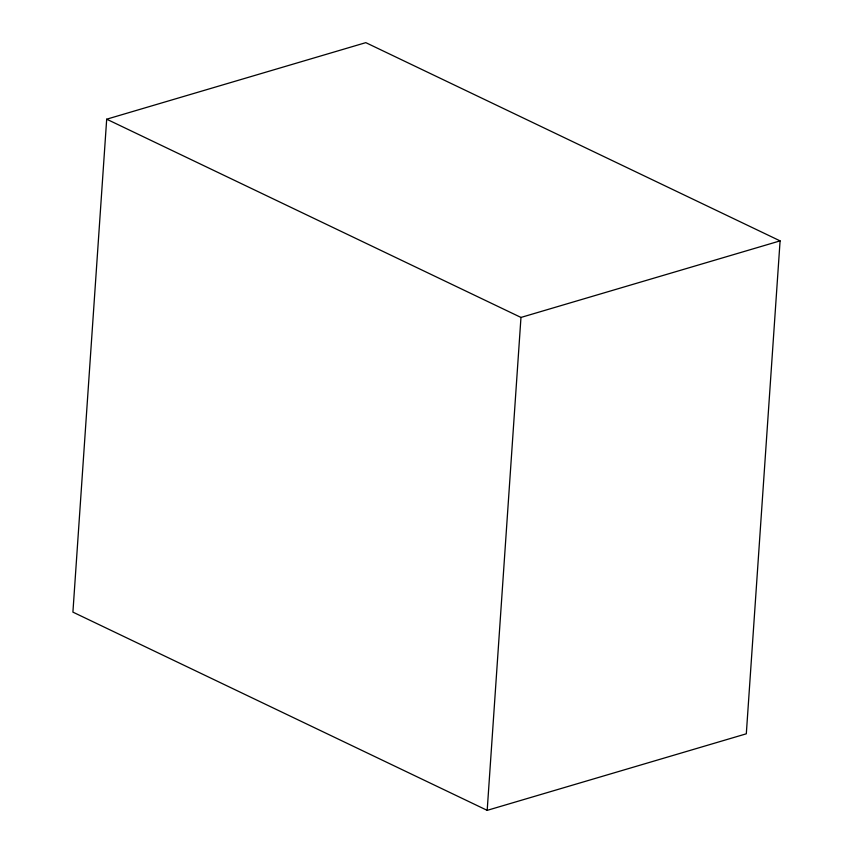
<?xml version="1.0" encoding="UTF-8"?>
<svg xmlns="http://www.w3.org/2000/svg" width="853" height="853" viewBox="0 0 853 853"><rect width="100%" height="100%" fill="white"/><g stroke="black" fill="none" stroke-linecap="round" stroke-linejoin="round"><path stroke-width="1.28" d="M106.689 119.196L72.91 612.123L487.191 810.35L746.311 733.804L780.09 240.877L365.809 42.65L106.689 119.196L520.97 317.433L780.09 240.877M487.191 810.35L520.97 317.433"/></g></svg>
